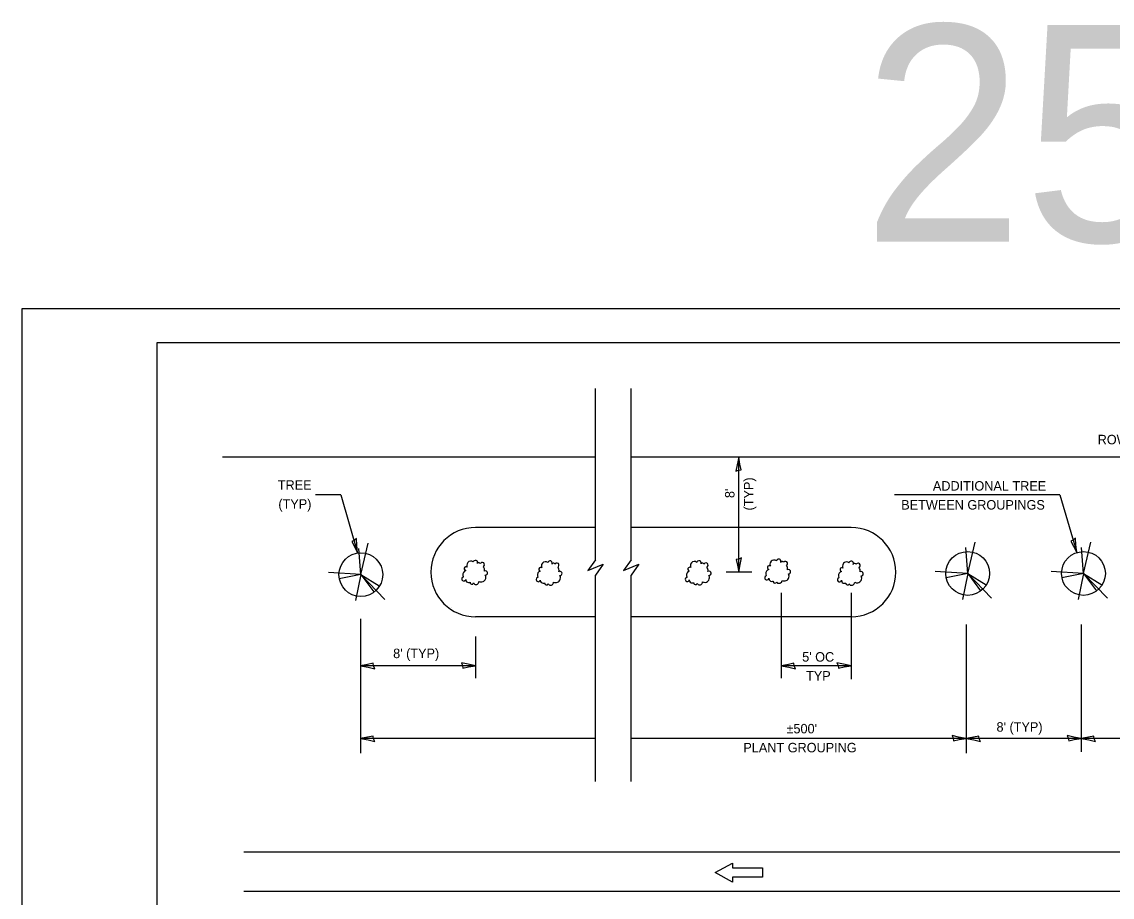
# Model space of a CAD drawing. Extents: x 2039679 to 2054696, y 1636462 to 1637830.
# Drawn here: x 2047188 to 2047993, y 1637127 to 1637774 of the extents above; entities that cross this region are included whole.
import ezdxf

# ---------------------------------------------------------------- set-up
doc = ezdxf.new("R2010")
doc.units = 0
for name, color, linetype in [('LD_Pr_Elements', 7, 'Continuous'), ('LD_Pr_Mowline', 7, 'Continuous'), ('LD_Pr_Shrubs', 7, 'Continuous'), ('LD_Trees', 7, 'Continuous'), ('ROW_Ex_Access_Control_and_ROW', 7, 'Continuous'), ('SH_General_Details', 7, 'Continuous'), ('SH_Printer_Plotting_Border', 7, 'Continuous'), ('STG_Traffic_Control', 7, 'Continuous'), ('Topo_Ex_Miscellaneous', 7, 'Continuous')]:
    doc.layers.add(name, color=color, linetype=linetype)

msp = doc.modelspace()

# ---------------------------------------------------------------- linework, layer by layer
at = {"layer": 'LD_Pr_Elements'}
for p, q in [((2047611.41, 1637376.38), (2047611.41, 1637502.83)), ((2047637.91, 1637376.38), (2047637.91, 1637502.83)), ((2047717.24, 1637367.23), (2047717.24, 1637452.19)), ((2047423.19, 1637424.42), (2047404.48, 1637424.42)), ((2047423.19, 1637424.42), (2047435.72, 1637381.4)), ((2047954.55, 1637424.42), (2047832.38, 1637424.42)), ((2047954.55, 1637424.42), (2047967.01, 1637381.63)), ((2047611.41, 1637376.38), (2047605.74, 1637368.34)), ((2047637.91, 1637376.38), (2047632.23, 1637368.34)), ((2047605.74, 1637368.34), (2047617.09, 1637373.07)), ((2047617.09, 1637373.07), (2047611.41, 1637365.03)), ((2047632.23, 1637368.34), (2047643.59, 1637373.07)), ((2047643.59, 1637373.07), (2047637.91, 1637365.03)), ((2047726.87, 1637367.23), (2047707.95, 1637367.23)), ((2047611.41, 1637212.63), (2047611.41, 1637365.03)), ((2047637.91, 1637212.63), (2047637.91, 1637365.03)), ((2047748.7, 1637351.91), (2047748.7, 1637288.94)), ((2047800.38, 1637351.91), (2047800.38, 1637288.23)), ((2047437.85, 1637332.8), (2047437.85, 1637233.67)), ((2047885.38, 1637328.59), (2047885.38, 1637233.67)), ((2047970.38, 1637328.59), (2047970.38, 1637234.53)), ((2047522.85, 1637319.73), (2047522.85, 1637288.94)), ((2047522.85, 1637298.14), (2047437.85, 1637298.14)), ((2047800.38, 1637298.14), (2047748.7, 1637298.14)), ((2047611.41, 1637244.44), (2047437.85, 1637244.44)), ((2047885.38, 1637244.44), (2047637.91, 1637244.44)), ((2047970.38, 1637244.44), (2047885.38, 1637244.44)), ((2048055.38, 1637244.44), (2047970.38, 1637244.44))]:
    msp.add_line(p, q, dxfattribs=at)
for points in [[(2047715.04, 1637441.69), (2047717.06, 1637442.54), (2047718.99, 1637442.87), (2047718.15, 1637446.94), (2047717.24, 1637452.19), (2047716.22, 1637446.59)], [(2047434.89, 1637392.1), (2047433.19, 1637390.71), (2047431.43, 1637389.85), (2047433.38, 1637386.19), (2047435.72, 1637381.4), (2047435.13, 1637387.06)], [(2047966.18, 1637392.32), (2047964.48, 1637390.93), (2047962.72, 1637390.08), (2047964.67, 1637386.41), (2047967.01, 1637381.63), (2047966.42, 1637387.29)], [(2047719.44, 1637377.73), (2047717.42, 1637376.87), (2047715.48, 1637376.54), (2047716.33, 1637372.48), (2047717.24, 1637367.23), (2047718.26, 1637372.83)], [(2047448.35, 1637295.95), (2047447.5, 1637297.97), (2047447.17, 1637299.9), (2047443.1, 1637299.05), (2047437.85, 1637298.14), (2047443.45, 1637297.13)], [(2047512.36, 1637300.34), (2047513.21, 1637298.32), (2047513.54, 1637296.39), (2047517.6, 1637297.23), (2047522.85, 1637298.14), (2047517.25, 1637299.16)], [(2047759.19, 1637295.95), (2047758.34, 1637297.97), (2047758.01, 1637299.9), (2047753.95, 1637299.05), (2047748.7, 1637298.14), (2047754.3, 1637297.13)], [(2047789.88, 1637300.34), (2047790.74, 1637298.32), (2047791.07, 1637296.39), (2047795.13, 1637297.23), (2047800.38, 1637298.14), (2047794.78, 1637299.16)], [(2047448.35, 1637242.24), (2047447.5, 1637244.26), (2047447.17, 1637246.19), (2047443.1, 1637245.35), (2047437.85, 1637244.44), (2047443.45, 1637243.42)], [(2047874.88, 1637246.64), (2047875.74, 1637244.62), (2047876.07, 1637242.68), (2047880.13, 1637243.53), (2047885.38, 1637244.44), (2047879.78, 1637245.46)], [(2047895.88, 1637242.24), (2047895.02, 1637244.26), (2047894.69, 1637246.19), (2047890.63, 1637245.35), (2047885.38, 1637244.44), (2047890.98, 1637243.42)], [(2047959.88, 1637246.64), (2047960.74, 1637244.62), (2047961.07, 1637242.68), (2047965.13, 1637243.53), (2047970.38, 1637244.44), (2047964.78, 1637245.46)], [(2047980.88, 1637242.24), (2047980.02, 1637244.26), (2047979.69, 1637246.19), (2047975.63, 1637245.35), (2047970.38, 1637244.44), (2047975.98, 1637243.42)]]:
    msp.add_lwpolyline(points, close=True, dxfattribs=at)
at = {"layer": 'LD_Pr_Mowline'}
for p, q in [((2047611.41, 1637400.23), (2047522.85, 1637400.23)), ((2047800.38, 1637400.23), (2047637.91, 1637400.23)), ((2047611.41, 1637334.23), (2047522.85, 1637334.23)), ((2047800.38, 1637334.23), (2047637.91, 1637334.23))]:
    msp.add_line(p, q, dxfattribs=at)
for centre, start, end in [((2047522.85, 1637367.23), 90, 180), ((2047800.38, 1637367.23), 0, 90), ((2047522.85, 1637367.23), 180, 270), ((2047800.38, 1637367.23), 270, 0)]:
    msp.add_arc(centre, 33, start, end, dxfattribs=at)
at = {"layer": 'LD_Pr_Shrubs'}
for points in [[(2047521.12, 1637374.8), (2047520.16, 1637375.29), (2047519.08, 1637375.38), (2047517.87, 1637375.09), (2047517.17, 1637374.43), (2047516.55, 1637373.38), (2047516.37, 1637372.4), (2047516.39, 1637371.48), (2047516.68, 1637370.89), (2047516, 1637371.19), (2047515.47, 1637371.1), (2047514.88, 1637370.8), (2047514.5, 1637370.2), (2047514.51, 1637369.4), (2047514.85, 1637368.77), (2047515.53, 1637368.36), (2047514.57, 1637367.9), (2047513.85, 1637367.09), (2047513.38, 1637366.05), (2047513.38, 1637364.87), (2047513.67, 1637364.01), (2047513.79, 1637363.73), (2047513.61, 1637363.64), (2047512.79, 1637363.16), (2047512.61, 1637362.38), (2047512.67, 1637361.61), (2047513.07, 1637361.02), (2047513.65, 1637360.75), (2047514.41, 1637360.67), (2047515, 1637360.99), (2047515.39, 1637361.37), (2047515.56, 1637361.88), (2047515.74, 1637360.78), (2047516.18, 1637360.18), (2047516.85, 1637359.78), (2047517.69, 1637359.6), (2047518.44, 1637359.68), (2047518.75, 1637359.84), (2047518.8, 1637359.2), (2047519.26, 1637358.63), (2047519.88, 1637358.39), (2047520.78, 1637358.45), (2047521.09, 1637358.82), (2047521.34, 1637359.25), (2047521.69, 1637358.81), (2047522.03, 1637358.35), (2047522.62, 1637358.19), (2047523.24, 1637358.17), (2047523.83, 1637358.19), (2047524.26, 1637358.46), (2047524.78, 1637358.91), (2047525.01, 1637359.31), (2047525.21, 1637359.78), (2047525.37, 1637360.35), (2047525.94, 1637360.12), (2047526.5, 1637360.08), (2047527.54, 1637360.02), (2047528.35, 1637360.24), (2047529.07, 1637360.61), (2047529.54, 1637361.08), (2047530.02, 1637361.68), (2047530.33, 1637362.5), (2047530.49, 1637363.41), (2047530.39, 1637364.12), (2047530.02, 1637365.12), (2047530.7, 1637365.24), (2047531.29, 1637365.67), (2047531.58, 1637366.29), (2047531.61, 1637366.91), (2047531.42, 1637367.48), (2047530.92, 1637368.06), (2047530.11, 1637368.31), (2047529.34, 1637368.06), (2047529.44, 1637368.91), (2047529.34, 1637369.8), (2047528.98, 1637370.57), (2047528.54, 1637371.16), (2047529.07, 1637371.72), (2047529.37, 1637372.51), (2047529.29, 1637373.35), (2047528.92, 1637374.06), (2047528.06, 1637374.41), (2047527.14, 1637374.29), (2047526.68, 1637373.99), (2047526.33, 1637373.55), (2047526.05, 1637373.99), (2047525.54, 1637374.23), (2047524.92, 1637374.29), (2047524.44, 1637374.03), (2047524.28, 1637373.58), (2047524.35, 1637374.47), (2047524.16, 1637375.24), (2047523.82, 1637375.66), (2047523.32, 1637375.96), (2047522.5, 1637375.96), (2047521.6, 1637375.57), (2047521.28, 1637375.1), (2047521.09, 1637374.85)], [(2047576.22, 1637374.32), (2047575.27, 1637374.82), (2047574.19, 1637374.91), (2047572.98, 1637374.61), (2047572.28, 1637373.95), (2047571.66, 1637372.9), (2047571.48, 1637371.92), (2047571.5, 1637371.01), (2047571.79, 1637370.42), (2047571.11, 1637370.71), (2047570.58, 1637370.63), (2047569.99, 1637370.33), (2047569.61, 1637369.73), (2047569.62, 1637368.93), (2047569.96, 1637368.29), (2047570.64, 1637367.88), (2047569.68, 1637367.42), (2047568.96, 1637366.61), (2047568.49, 1637365.58), (2047568.49, 1637364.4), (2047568.78, 1637363.54), (2047568.9, 1637363.26), (2047568.72, 1637363.17), (2047567.9, 1637362.69), (2047567.72, 1637361.9), (2047567.78, 1637361.14), (2047568.18, 1637360.55), (2047568.75, 1637360.28), (2047569.52, 1637360.19), (2047570.11, 1637360.52), (2047570.5, 1637360.9), (2047570.67, 1637361.4), (2047570.85, 1637360.31), (2047571.29, 1637359.71), (2047571.95, 1637359.31), (2047572.8, 1637359.13), (2047573.55, 1637359.2), (2047573.86, 1637359.36), (2047573.91, 1637358.73), (2047574.37, 1637358.15), (2047574.99, 1637357.92), (2047575.89, 1637357.98), (2047576.2, 1637358.35), (2047576.45, 1637358.77), (2047576.8, 1637358.33), (2047577.14, 1637357.87), (2047577.73, 1637357.71), (2047578.35, 1637357.7), (2047578.94, 1637357.71), (2047579.37, 1637357.99), (2047579.89, 1637358.44), (2047580.12, 1637358.83), (2047580.32, 1637359.31), (2047580.48, 1637359.88), (2047581.05, 1637359.64), (2047581.61, 1637359.6), (2047582.65, 1637359.54), (2047583.46, 1637359.76), (2047584.18, 1637360.13), (2047584.65, 1637360.61), (2047585.13, 1637361.21), (2047585.44, 1637362.02), (2047585.6, 1637362.94), (2047585.49, 1637363.64), (2047585.13, 1637364.65), (2047585.81, 1637364.77), (2047586.39, 1637365.2), (2047586.69, 1637365.81), (2047586.72, 1637366.43), (2047586.53, 1637367.01), (2047586.03, 1637367.59), (2047585.22, 1637367.84), (2047584.45, 1637367.59), (2047584.55, 1637368.44), (2047584.45, 1637369.33), (2047584.09, 1637370.1), (2047583.65, 1637370.69), (2047584.18, 1637371.24), (2047584.48, 1637372.04), (2047584.4, 1637372.87), (2047584.03, 1637373.58), (2047583.16, 1637373.94), (2047582.25, 1637373.82), (2047581.79, 1637373.52), (2047581.44, 1637373.08), (2047581.16, 1637373.52), (2047580.65, 1637373.76), (2047580.03, 1637373.82), (2047579.55, 1637373.55), (2047579.38, 1637373.11), (2047579.46, 1637373.99), (2047579.27, 1637374.76), (2047578.92, 1637375.19), (2047578.43, 1637375.49), (2047577.61, 1637375.49), (2047576.71, 1637375.1), (2047576.39, 1637374.63), (2047576.2, 1637374.38)], [(2047686.33, 1637374.48), (2047685.37, 1637374.98), (2047684.3, 1637375.07), (2047683.09, 1637374.77), (2047682.39, 1637374.11), (2047681.77, 1637373.06), (2047681.59, 1637372.08), (2047681.61, 1637371.17), (2047681.9, 1637370.58), (2047681.22, 1637370.87), (2047680.69, 1637370.78), (2047680.1, 1637370.49), (2047679.72, 1637369.88), (2047679.73, 1637369.08), (2047680.07, 1637368.45), (2047680.75, 1637368.04), (2047679.79, 1637367.58), (2047679.07, 1637366.77), (2047678.6, 1637365.73), (2047678.6, 1637364.56), (2047678.89, 1637363.7), (2047679.01, 1637363.42), (2047678.83, 1637363.33), (2047678, 1637362.84), (2047677.83, 1637362.06), (2047677.89, 1637361.29), (2047678.29, 1637360.7), (2047678.86, 1637360.43), (2047679.63, 1637360.35), (2047680.22, 1637360.67), (2047680.6, 1637361.05), (2047680.78, 1637361.56), (2047680.96, 1637360.47), (2047681.4, 1637359.86), (2047682.06, 1637359.46), (2047682.91, 1637359.29), (2047683.66, 1637359.36), (2047683.97, 1637359.52), (2047684.02, 1637358.89), (2047684.47, 1637358.31), (2047685.1, 1637358.08), (2047686, 1637358.13), (2047686.31, 1637358.5), (2047686.55, 1637358.93), (2047686.91, 1637358.49), (2047687.25, 1637358.03), (2047687.84, 1637357.87), (2047688.46, 1637357.86), (2047689.05, 1637357.87), (2047689.48, 1637358.15), (2047690, 1637358.59), (2047690.23, 1637358.99), (2047690.42, 1637359.46), (2047690.59, 1637360.04), (2047691.16, 1637359.8), (2047691.72, 1637359.76), (2047692.75, 1637359.7), (2047693.56, 1637359.92), (2047694.29, 1637360.29), (2047694.76, 1637360.76), (2047695.23, 1637361.37), (2047695.54, 1637362.18), (2047695.71, 1637363.09), (2047695.6, 1637363.8), (2047695.23, 1637364.8), (2047695.91, 1637364.92), (2047696.5, 1637365.35), (2047696.8, 1637365.97), (2047696.83, 1637366.59), (2047696.63, 1637367.17), (2047696.13, 1637367.74), (2047695.32, 1637367.99), (2047694.55, 1637367.74), (2047694.66, 1637368.6), (2047694.55, 1637369.48), (2047694.2, 1637370.25), (2047693.76, 1637370.84), (2047694.29, 1637371.4), (2047694.59, 1637372.2), (2047694.51, 1637373.03), (2047694.14, 1637373.74), (2047693.27, 1637374.09), (2047692.35, 1637373.97), (2047691.9, 1637373.68), (2047691.54, 1637373.24), (2047691.27, 1637373.68), (2047690.76, 1637373.92), (2047690.14, 1637373.97), (2047689.65, 1637373.71), (2047689.49, 1637373.27), (2047689.56, 1637374.15), (2047689.38, 1637374.92), (2047689.03, 1637375.35), (2047688.53, 1637375.64), (2047687.72, 1637375.64), (2047686.82, 1637375.26), (2047686.5, 1637374.78), (2047686.31, 1637374.54)], [(2047745.12, 1637375.61), (2047744.16, 1637376.11), (2047743.09, 1637376.2), (2047741.87, 1637375.9), (2047741.17, 1637375.24), (2047740.56, 1637374.19), (2047740.38, 1637373.21), (2047740.39, 1637372.29), (2047740.69, 1637371.71), (2047740.01, 1637372), (2047739.48, 1637371.91), (2047738.89, 1637371.62), (2047738.5, 1637371.01), (2047738.52, 1637370.21), (2047738.86, 1637369.58), (2047739.53, 1637369.17), (2047738.58, 1637368.71), (2047737.85, 1637367.9), (2047737.38, 1637366.86), (2047737.38, 1637365.68), (2047737.68, 1637364.82), (2047737.79, 1637364.55), (2047737.62, 1637364.46), (2047736.79, 1637363.97), (2047736.61, 1637363.19), (2047736.67, 1637362.42), (2047737.07, 1637361.83), (2047737.65, 1637361.56), (2047738.41, 1637361.48), (2047739, 1637361.8), (2047739.39, 1637362.18), (2047739.57, 1637362.69), (2047739.74, 1637361.59), (2047740.19, 1637360.99), (2047740.85, 1637360.59), (2047741.69, 1637360.41), (2047742.45, 1637360.49), (2047742.76, 1637360.65), (2047742.8, 1637360.01), (2047743.26, 1637359.44), (2047743.88, 1637359.2), (2047744.78, 1637359.26), (2047745.09, 1637359.63), (2047745.34, 1637360.06), (2047745.7, 1637359.62), (2047746.03, 1637359.16), (2047746.63, 1637359), (2047747.24, 1637358.98), (2047747.84, 1637359), (2047748.26, 1637359.28), (2047748.78, 1637359.72), (2047749.02, 1637360.12), (2047749.21, 1637360.59), (2047749.37, 1637361.17), (2047749.95, 1637360.93), (2047750.51, 1637360.89), (2047751.54, 1637360.83), (2047752.35, 1637361.05), (2047753.08, 1637361.42), (2047753.55, 1637361.89), (2047754.02, 1637362.49), (2047754.33, 1637363.31), (2047754.49, 1637364.22), (2047754.39, 1637364.93), (2047754.02, 1637365.93), (2047754.7, 1637366.05), (2047755.29, 1637366.48), (2047755.58, 1637367.1), (2047755.61, 1637367.72), (2047755.42, 1637368.29), (2047754.92, 1637368.87), (2047754.11, 1637369.12), (2047753.34, 1637368.87), (2047753.44, 1637369.73), (2047753.34, 1637370.61), (2047752.99, 1637371.38), (2047752.54, 1637371.97), (2047753.08, 1637372.53), (2047753.37, 1637373.33), (2047753.3, 1637374.16), (2047752.93, 1637374.87), (2047752.06, 1637375.22), (2047751.14, 1637375.1), (2047750.69, 1637374.81), (2047750.33, 1637374.36), (2047750.05, 1637374.81), (2047749.55, 1637375.04), (2047748.93, 1637375.1), (2047748.44, 1637374.84), (2047748.28, 1637374.4), (2047748.35, 1637375.28), (2047748.16, 1637376.05), (2047747.82, 1637376.48), (2047747.32, 1637376.77), (2047746.51, 1637376.77), (2047745.61, 1637376.39), (2047745.28, 1637375.91), (2047745.09, 1637375.67)], [(2047798.76, 1637374.17), (2047797.8, 1637374.67), (2047796.72, 1637374.76), (2047795.51, 1637374.47), (2047794.81, 1637373.8), (2047794.19, 1637372.76), (2047794.01, 1637371.77), (2047794.03, 1637370.86), (2047794.32, 1637370.27), (2047793.64, 1637370.56), (2047793.11, 1637370.48), (2047792.52, 1637370.18), (2047792.14, 1637369.58), (2047792.16, 1637368.78), (2047792.49, 1637368.14), (2047793.17, 1637367.73), (2047792.21, 1637367.27), (2047791.49, 1637366.46), (2047791.02, 1637365.43), (2047791.02, 1637364.25), (2047791.31, 1637363.39), (2047791.43, 1637363.11), (2047791.26, 1637363.02), (2047790.43, 1637362.54), (2047790.25, 1637361.75), (2047790.31, 1637360.99), (2047790.71, 1637360.4), (2047791.29, 1637360.13), (2047792.05, 1637360.04), (2047792.64, 1637360.37), (2047793.03, 1637360.75), (2047793.2, 1637361.25), (2047793.38, 1637360.16), (2047793.82, 1637359.56), (2047794.49, 1637359.16), (2047795.33, 1637358.98), (2047796.08, 1637359.05), (2047796.39, 1637359.21), (2047796.44, 1637358.58), (2047796.9, 1637358), (2047797.52, 1637357.77), (2047798.42, 1637357.83), (2047798.73, 1637358.2), (2047798.98, 1637358.63), (2047799.33, 1637358.18), (2047799.67, 1637357.73), (2047800.26, 1637357.56), (2047800.88, 1637357.55), (2047801.47, 1637357.56), (2047801.9, 1637357.84), (2047802.42, 1637358.29), (2047802.65, 1637358.68), (2047802.85, 1637359.16), (2047803.01, 1637359.73), (2047803.59, 1637359.49), (2047804.14, 1637359.45), (2047805.18, 1637359.39), (2047805.99, 1637359.62), (2047806.71, 1637359.98), (2047807.19, 1637360.46), (2047807.66, 1637361.06), (2047807.97, 1637361.87), (2047808.13, 1637362.79), (2047808.03, 1637363.49), (2047807.66, 1637364.5), (2047808.34, 1637364.62), (2047808.93, 1637365.05), (2047809.22, 1637365.66), (2047809.25, 1637366.28), (2047809.06, 1637366.86), (2047808.56, 1637367.44), (2047807.75, 1637367.69), (2047806.98, 1637367.44), (2047807.08, 1637368.29), (2047806.98, 1637369.18), (2047806.62, 1637369.95), (2047806.18, 1637370.54), (2047806.71, 1637371.09), (2047807.01, 1637371.89), (2047806.93, 1637372.72), (2047806.56, 1637373.43), (2047805.7, 1637373.79), (2047804.78, 1637373.67), (2047804.32, 1637373.37), (2047803.97, 1637372.93), (2047803.69, 1637373.37), (2047803.18, 1637373.61), (2047802.56, 1637373.67), (2047802.08, 1637373.4), (2047801.92, 1637372.96), (2047801.99, 1637373.84), (2047801.8, 1637374.61), (2047801.46, 1637375.04), (2047800.96, 1637375.34), (2047800.14, 1637375.34), (2047799.24, 1637374.95), (2047798.92, 1637374.48), (2047798.73, 1637374.23)]]:
    msp.add_lwpolyline(points, dxfattribs=at)
at = {"layer": 'LD_Trees'}
for p, q in [((2047438.08, 1637365.41), (2047436.62, 1637384.64)), ((2047438.08, 1637365.41), (2047443.51, 1637388.65)), ((2047886.46, 1637366.26), (2047885.01, 1637385.49)), ((2047886.46, 1637366.26), (2047891.9, 1637389.49)), ((2047972.02, 1637366.26), (2047970.56, 1637385.49)), ((2047972.02, 1637366.26), (2047977.45, 1637389.49)), ((2047438.08, 1637365.41), (2047414.14, 1637366.94)), ((2047886.46, 1637366.26), (2047862.53, 1637367.78)), ((2047886.46, 1637366.26), (2047870.55, 1637363.03)), ((2047886.46, 1637366.26), (2047882.51, 1637347.05)), ((2047886.46, 1637366.26), (2047895.98, 1637353.48)), ((2047886.46, 1637366.26), (2047904.16, 1637347.96)), ((2047886.46, 1637366.26), (2047899.99, 1637357.95)), ((2047972.02, 1637366.26), (2047948.08, 1637367.78)), ((2047972.02, 1637366.26), (2047956.11, 1637363.03)), ((2047972.02, 1637366.26), (2047968.06, 1637347.05)), ((2047972.02, 1637366.26), (2047981.53, 1637353.48)), ((2047972.02, 1637366.26), (2047989.71, 1637347.96)), ((2047972.02, 1637366.26), (2047985.55, 1637357.95)), ((2047438.08, 1637365.41), (2047422.17, 1637362.18)), ((2047438.08, 1637365.41), (2047434.12, 1637346.21)), ((2047438.08, 1637365.41), (2047447.59, 1637352.64)), ((2047438.08, 1637365.41), (2047455.77, 1637347.12)), ((2047438.08, 1637365.41), (2047451.61, 1637357.11)), ((2047504.89, 1637341.13), (2047504.87, 1637341.13)), ((2047504.89, 1637341.13), (2047504.88, 1637341.13)), ((2047504.89, 1637341.13), (2047504.91, 1637341.14)), ((2047504.89, 1637341.13), (2047504.9, 1637341.14)), ((2047504.89, 1637341.13), (2047504.91, 1637341.12)), ((2047504.89, 1637341.13), (2047504.89, 1637341.11)), ((2047504.89, 1637341.13), (2047504.9, 1637341.11)), ((2047504.89, 1637341.13), (2047504.9, 1637341.13))]:
    msp.add_line(p, q, dxfattribs=at)
for centre, radius in [((2047886.45, 1637366.25), 16.17), ((2047972.01, 1637366.25), 16.17), ((2047438.07, 1637365.4), 16.17), ((2047504.89, 1637341.13), 0.0135)]:
    msp.add_circle(centre, radius, dxfattribs=at)
at = {"layer": 'ROW_Ex_Access_Control_and_ROW'}
for p, q in [((2047611.41, 1637452.19), (2047335.8, 1637452.19)), ((2048350.74, 1637452.19), (2047637.91, 1637452.19))]:
    msp.add_line(p, q, dxfattribs=at)
at = {"layer": 'SH_General_Details'}
for p, q in [((2047187.57, 1637561.72), (2047187.57, 1636461.72)), ((2048887.57, 1637561.72), (2047187.57, 1637561.72))]:
    msp.add_line(p, q, dxfattribs=at)
msp.add_lwpolyline([(2047287.57, 1637536.72), (2048862.57, 1637536.72), (2048862.57, 1636486.72), (2047287.57, 1636486.72)], close=True, dxfattribs=at)
at = {"layer": 'SH_Printer_Plotting_Border'}
msp.add_lwpolyline([(2047187.57, 1636461.72), (2048887.57, 1636461.72), (2048887.57, 1637561.72), (2047187.57, 1637561.72)], close=True, dxfattribs=at)
at = {"layer": 'STG_Traffic_Control'}
msp.add_lwpolyline([(2047734.9, 1637141.88), (2047712.74, 1637141.88), (2047712.74, 1637138.39), (2047699.91, 1637145.38), (2047712.74, 1637152.38), (2047712.74, 1637148.88), (2047734.9, 1637148.88)], close=True, dxfattribs=at)
at = {"layer": 'Topo_Ex_Miscellaneous'}
for p, q in [((2048782.48, 1637160.44), (2047351.55, 1637160.44)), ((2048782.48, 1637131.51), (2047351.55, 1637131.51))]:
    msp.add_line(p, q, dxfattribs=at)

# ---------------------------------------------------------------- texts
at = {"layer": 'LD_Pr_Elements'}
for s, p in [('ROW FENCE LINE', (2047982.5, 1637461.64)), ('TREE', (2047376.73, 1637428.07)), ('ADDITIONAL TREE', (2047860.74, 1637427.45)), ('(TYP)', (2047377.12, 1637414.07)), ('BETWEEN GROUPINGS', (2047837.36, 1637413.45)), ("8' (TYP)", (2047461.95, 1637303.75)), ("5' OC", (2047764.18, 1637301.17)), ('TYP', (2047767.04, 1637287.17)), ("±500'", (2047752.59, 1637248.17)), ("8' (TYP)", (2047907.75, 1637249.42)), ('PLANT GROUPING', (2047720.69, 1637234.17))]:
    msp.add_text(s, height=7, dxfattribs=at).set_placement(p)
for s, p in [('(TYP)', (2047728.14, 1637412.76)), ("8'", (2047714.14, 1637421.93))]:
    msp.add_text(s, height=7, rotation=90, dxfattribs=at).set_placement(p)
at = {"layer": 'SH_General_Details'}
msp.add_text('253-3', height=160, dxfattribs=at).set_placement((2047808.69, 1637611.25))

doc.saveas('drawing.dxf')
